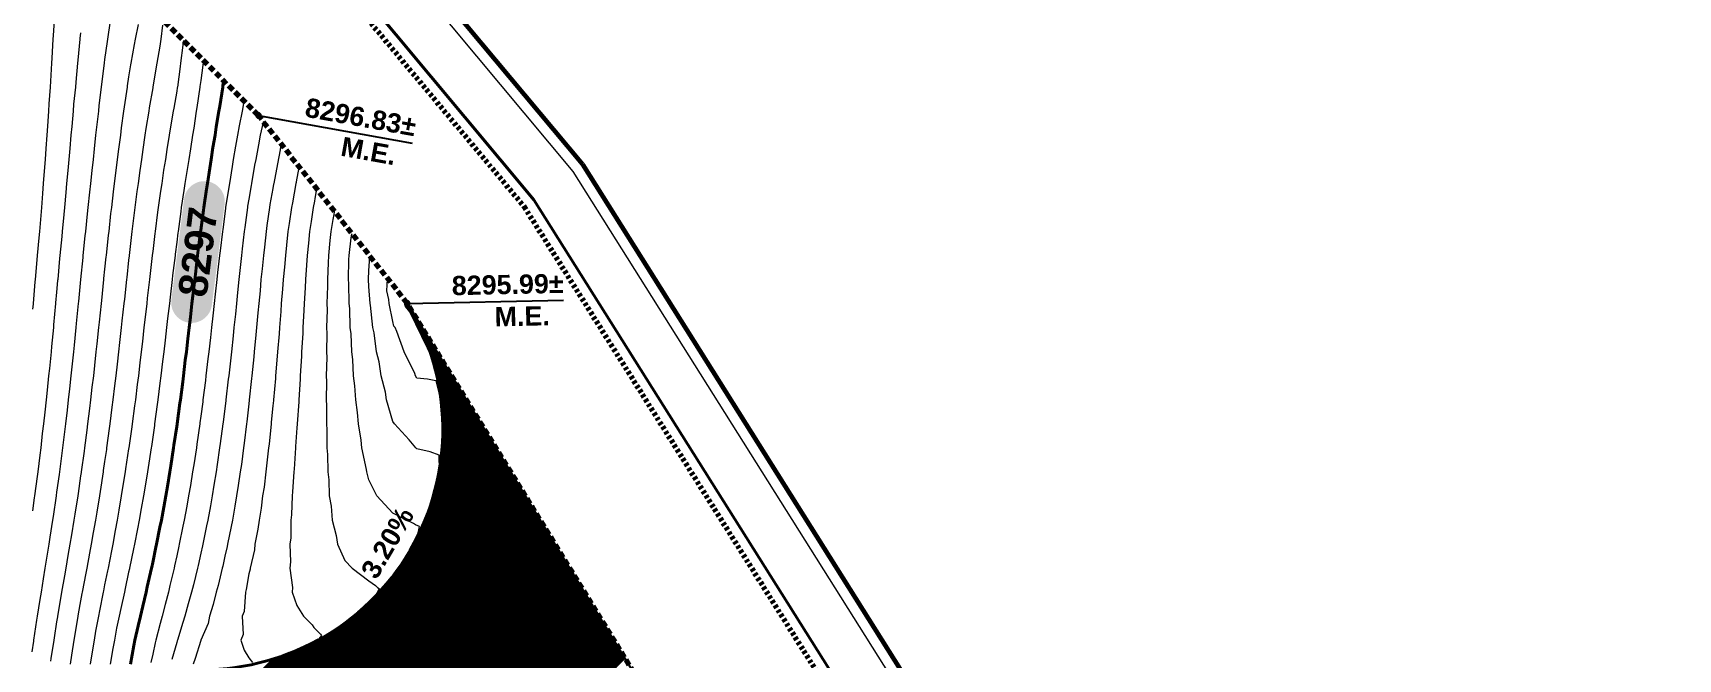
# Model space of a CAD drawing. Extents: x 2799052 to 2815686, y 1319509 to 1336143.
# Drawn here: x 2807493.9 to 2807562.4, y 1327816.9 to 1327842.9 of the extents above; entities that cross this region are included whole.
import ezdxf

# ---------------------------------------------------------------- set-up
doc = ezdxf.new("R2010")
doc.units = 0
doc.header["$LTSCALE"] = 0.5
doc.header["$MEASUREMENT"] = 0
doc.linetypes.add('DASHED', pattern=[0.75, 0.5, -0.25])
doc.linetypes.add('HIDDEN', pattern=[0.375, 0.25, -0.125])
for name, color, linetype, lineweight in [('C-Demo-Saww-Cutt', 4, 'HIDDEN', 70), ('C-PRKG-CONC', 2, 'Continuous', 40), ('C-PRKG-Curb-Back', 6, 'Continuous', 60), ('C-PRKG-Curb-Face', 11, 'Continuous', 20), ('C-PRKG-Curb-Gutt', 5, 'Continuous', 40), ('C-Road-Asph-Hach', 110, 'Continuous', 30), ('C-TOPO-BDRY', 5, 'DASHED', 70), ('C-Topo-Cont-10th', 8, 'Continuous', 13), ('C-TOPO-CONT-1FT', 7, 'Continuous', 40), ('C-TOPO-CONT-5FT', 6, 'Continuous', 70), ('C-TOPO-SLOP', 1, 'Continuous', 25), ('C-TOPO-SPOT', 2, 'Continuous', 25)]:
    doc.layers.add(name, color=color, linetype=linetype, lineweight=lineweight)
doc.layers.add('C-Road-Asph-Hach-Bdry', color=64, linetype='Continuous', lineweight=25, plot=False)
doc.layers.add('C-TOPO-CONT-TEXT-1FT', color=1, linetype='Continuous')
doc.layers.add('C-TOPO-USER', color=40, linetype='Continuous')
doc.styles.add('Swiss 721 BT', font='swissb.ttf', dxfattribs={"height": 2})

msp = doc.modelspace()

# ---------------------------------------------------------------- hatches: boundary and pattern name
at = {"true_color": 0x000000}
msp.add_hatch(color=18, dxfattribs=at).paths.add_polyline_path([(2807500.409, 1327830.849, 0.414214), (2807501.359, 1327831.585), (2807501.889, 1327835.781, 0.414214), (2807501.152, 1327836.73, 0.414214), (2807500.202, 1327835.994), (2807499.672, 1327831.799, 0.414214)], flags=0)

# ---------------------------------------------------------------- linework, layer by layer
at = {"linetype": 'Continuous'}
for p, q in [((2807510.212, 1327822.424, 8297.175), (2807508.853, 1327820.091, 8297.175)), ((2807510.212, 1327822.424, 8296.334), (2807508.853, 1327820.091, 8296.334))]:
    msp.add_line(p, q, dxfattribs=at)
at = {"color": 0, "linetype": 'ByBlock'}
for centre, start, end in [((2807503.3, 1327839.465, 8296.827), 134.81149, 314.81149), ((2807503.3, 1327839.465, 8296.827), 314.81149, 134.81149), ((2807509.49, 1327831.652, 8295.989), 128.22926, 308.22926), ((2807509.49, 1327831.652, 8295.989), 308.22926, 128.22926)]:
    msp.add_arc(centre, 0.1, start, end, dxfattribs=at)
at = {"linetype": 'Continuous', "lineweight": -3}
for points in [[(2807510.169, 1327822.45, 8297.175), (2807510.363, 1327822.684, 8297.175), (2807510.255, 1327822.399, 8297.175)], [(2807510.169, 1327822.45, 8296.334), (2807510.363, 1327822.684, 8296.334), (2807510.255, 1327822.399, 8296.334)]]:
    msp.add_solid(points, dxfattribs=at)
at = {"layer": 'C-Demo-Saww-Cutt'}
for p, q in [((2807502.061, 1327850.386), (2807514.356, 1327835.668)), ((2807514.356, 1327835.668), (2807530.907, 1327809.387))]:
    msp.add_line(p, q, dxfattribs=at)
at = {"layer": 'C-PRKG-CONC'}
msp.add_arc((2807500.967, 1327826.421), 10, 268.01366, 31.59455, dxfattribs=at)
at = {"layer": 'C-PRKG-Curb-Back'}
for p, q in [((2807504.201, 1327852.503), (2807516.787, 1327837.437)), ((2807516.787, 1327837.437), (2807533.229, 1327811.33))]:
    msp.add_line(p, q, dxfattribs=at)
at = {"layer": 'C-PRKG-Curb-Face'}
for p, q in [((2807503.845, 1327852.15), (2807516.382, 1327837.142)), ((2807516.382, 1327837.142), (2807532.842, 1327811.006))]:
    msp.add_line(p, q, dxfattribs=at)
at = {"layer": 'C-PRKG-Curb-Gutt'}
for p, q in [((2807502.418, 1327850.739, 8304.434), (2807514.761, 1327835.963, 8304.434)), ((2807514.761, 1327835.963, 8304.434), (2807531.294, 1327809.711, 8304.434))]:
    msp.add_line(p, q, dxfattribs=at)
at = {"layer": 'C-Road-Asph-Hach', "linetype": 'Continuous'}
for p, q in [((2807509.756, 1327831.188), (2807509.768, 1327831.199)), ((2807509.788, 1327831.13), (2807509.802, 1327831.145)), ((2807509.819, 1327831.073), (2807509.835, 1327831.09)), ((2807509.849, 1327831.015), (2807509.869, 1327831.035)), ((2807509.878, 1327830.956), (2807509.903, 1327830.98)), ((2807509.908, 1327830.897), (2807509.936, 1327830.926)), ((2807509.937, 1327830.838), (2807509.97, 1327830.871)), ((2807509.967, 1327830.779), (2807510.004, 1327830.816)), ((2807509.996, 1327830.72), (2807510.037, 1327830.761)), ((2807510.023, 1327830.659), (2807510.071, 1327830.707)), ((2807510.051, 1327830.598), (2807510.105, 1327830.652)), ((2807510.079, 1327830.538), (2807510.138, 1327830.597)), ((2807510.107, 1327830.477), (2807510.172, 1327830.542)), ((2807510.134, 1327830.416), (2807510.205, 1327830.488)), ((2807510.16, 1327830.354), (2807510.239, 1327830.433)), ((2807510.186, 1327830.292), (2807510.273, 1327830.378)), ((2807510.212, 1327830.229), (2807510.306, 1327830.323)), ((2807510.238, 1327830.167), (2807510.34, 1327830.269)), ((2807510.264, 1327830.104), (2807510.374, 1327830.214)), ((2807510.288, 1327830.04), (2807510.407, 1327830.159)), ((2807510.312, 1327829.976), (2807510.441, 1327830.104)), ((2807510.337, 1327829.912), (2807510.475, 1327830.05)), ((2807510.361, 1327829.847), (2807510.508, 1327829.995)), ((2807510.385, 1327829.783), (2807510.542, 1327829.94)), ((2807510.407, 1327829.717), (2807510.575, 1327829.885)), ((2807510.43, 1327829.651), (2807510.609, 1327829.831)), ((2807510.452, 1327829.585), (2807510.643, 1327829.776)), ((2807510.474, 1327829.519), (2807510.676, 1327829.721)), ((2807510.497, 1327829.453), (2807510.71, 1327829.666)), ((2807510.517, 1327829.385), (2807510.744, 1327829.612)), ((2807510.537, 1327829.317), (2807510.777, 1327829.557)), ((2807510.558, 1327829.249), (2807510.811, 1327829.502)), ((2807510.578, 1327829.181), (2807510.845, 1327829.447)), ((2807510.598, 1327829.112), (2807510.878, 1327829.393)), ((2807510.616, 1327829.042), (2807510.912, 1327829.338)), ((2807510.635, 1327828.972), (2807510.946, 1327829.283)), ((2807510.653, 1327828.902), (2807510.979, 1327829.228)), ((2807510.671, 1327828.832), (2807511.013, 1327829.174)), ((2807510.689, 1327828.761), (2807511.046, 1327829.119)), ((2807510.705, 1327828.689), (2807511.08, 1327829.064)), ((2807510.722, 1327828.617), (2807511.114, 1327829.009)), ((2807510.738, 1327828.545), (2807511.147, 1327828.955)), ((2807510.754, 1327828.473), (2807511.181, 1327828.9)), ((2807510.769, 1327828.399), (2807511.215, 1327828.845)), ((2807510.783, 1327828.325), (2807511.248, 1327828.79)), ((2807510.797, 1327828.251), (2807511.282, 1327828.736)), ((2807510.811, 1327828.176), (2807511.316, 1327828.681)), ((2807510.825, 1327828.102), (2807511.349, 1327828.626)), ((2807510.837, 1327828.025), (2807511.383, 1327828.571)), ((2807510.848, 1327827.948), (2807511.416, 1327828.517)), ((2807510.797, 1327828.251), (2807510.797, 1327828.251)), ((2807510.86, 1327827.872), (2807511.45, 1327828.462)), ((2807510.872, 1327827.795), (2807511.484, 1327828.407)), ((2807510.882, 1327827.717), (2807511.517, 1327828.352)), ((2807510.891, 1327827.638), (2807511.551, 1327828.298)), ((2807510.901, 1327827.559), (2807511.585, 1327828.243)), ((2807510.91, 1327827.48), (2807511.618, 1327828.188)), ((2807510.919, 1327827.4), (2807511.652, 1327828.133)), ((2807510.926, 1327827.319), (2807511.686, 1327828.079)), ((2807510.932, 1327827.237), (2807511.719, 1327828.024)), ((2807510.939, 1327827.155), (2807511.753, 1327827.969)), ((2807510.946, 1327827.074), (2807511.787, 1327827.914)), ((2807510.95, 1327826.989), (2807511.82, 1327827.86)), ((2807510.954, 1327826.905), (2807511.854, 1327827.805)), ((2807510.949, 1327825.839), (2807512.257, 1327827.148)), ((2807510.954, 1327825.933), (2807512.224, 1327827.203)), ((2807510.958, 1327826.821), (2807511.887, 1327827.75)), ((2807510.959, 1327826.026), (2807512.19, 1327827.257)), ((2807510.961, 1327826.117), (2807512.157, 1327827.312)), ((2807510.962, 1327826.736), (2807511.921, 1327827.695)), ((2807510.963, 1327826.207), (2807512.123, 1327827.367)), ((2807510.964, 1327826.65), (2807511.955, 1327827.641)), ((2807510.965, 1327826.562), (2807511.988, 1327827.586)), ((2807510.965, 1327826.298), (2807512.089, 1327827.422)), ((2807510.966, 1327826.475), (2807512.022, 1327827.531)), ((2807510.967, 1327826.388), (2807512.056, 1327827.476)), ((2807510.785, 1327824.526), (2807512.695, 1327826.436)), ((2807510.807, 1327824.636), (2807512.661, 1327826.491)), ((2807510.824, 1327824.742), (2807512.628, 1327826.546)), ((2807510.841, 1327824.848), (2807512.594, 1327826.6)), ((2807510.858, 1327824.953), (2807512.56, 1327826.655)), ((2807510.872, 1327825.056), (2807512.527, 1327826.71)), ((2807510.885, 1327825.157), (2807512.493, 1327826.765)), ((2807510.898, 1327825.258), (2807512.459, 1327826.819)), ((2807510.91, 1327825.359), (2807512.426, 1327826.874)), ((2807510.919, 1327825.456), (2807512.392, 1327826.929)), ((2807510.928, 1327825.553), (2807512.358, 1327826.984)), ((2807510.937, 1327825.651), (2807512.325, 1327827.038)), ((2807510.943, 1327825.745), (2807512.291, 1327827.093)), ((2807510.387, 1327823.067), (2807513.099, 1327825.779)), ((2807510.434, 1327823.203), (2807513.065, 1327825.834)), ((2807510.479, 1327823.336), (2807513.031, 1327825.889)), ((2807510.518, 1327823.464), (2807512.998, 1327825.943)), ((2807510.558, 1327823.592), (2807512.964, 1327825.998)), ((2807510.593, 1327823.716), (2807512.93, 1327826.053)), ((2807510.626, 1327823.837), (2807512.897, 1327826.108)), ((2807510.659, 1327823.959), (2807512.863, 1327826.162)), ((2807510.686, 1327824.074), (2807512.829, 1327826.217)), ((2807510.714, 1327824.19), (2807512.796, 1327826.272)), ((2807510.741, 1327824.305), (2807512.762, 1327826.327)), ((2807510.763, 1327824.416), (2807512.728, 1327826.381)), ((2807509.165, 1327820.696), (2807513.536, 1327825.067)), ((2807509.347, 1327820.967), (2807513.502, 1327825.122)), ((2807509.499, 1327821.207), (2807513.469, 1327825.177)), ((2807509.63, 1327821.427), (2807513.435, 1327825.232)), ((2807509.742, 1327821.627), (2807513.401, 1327825.286)), ((2807509.842, 1327821.815), (2807513.368, 1327825.341)), ((2807509.935, 1327821.997), (2807513.334, 1327825.396)), ((2807510.014, 1327822.165), (2807513.3, 1327825.451)), ((2807510.092, 1327822.331), (2807513.267, 1327825.505)), ((2807510.159, 1327822.486), (2807513.233, 1327825.56)), ((2807510.225, 1327822.64), (2807513.199, 1327825.615)), ((2807510.281, 1327822.785), (2807513.166, 1327825.67)), ((2807510.337, 1327822.93), (2807513.132, 1327825.724)), ((2807510.919, 1327825.456), (2807510.919, 1327825.456)), ((2807493.404, 1327804.67), (2807513.637, 1327824.903)), ((2807493.489, 1327804.667), (2807513.67, 1327824.849)), ((2807493.575, 1327804.664), (2807513.704, 1327824.794)), ((2807493.66, 1327804.661), (2807513.738, 1327824.739)), ((2807493.745, 1327804.658), (2807513.771, 1327824.684)), ((2807493.831, 1327804.655), (2807513.805, 1327824.63)), ((2807493.916, 1327804.652), (2807513.839, 1327824.575)), ((2807494.002, 1327804.65), (2807513.872, 1327824.52)), ((2807494.087, 1327804.647), (2807513.906, 1327824.465)), ((2807494.173, 1327804.644), (2807513.94, 1327824.411)), ((2807508.559, 1327819.913), (2807513.603, 1327824.958)), ((2807508.927, 1327820.37), (2807513.569, 1327825.013)), ((2807494.258, 1327804.641), (2807513.973, 1327824.356)), ((2807494.343, 1327804.638), (2807514.007, 1327824.301)), ((2807494.429, 1327804.635), (2807514.04, 1327824.246)), ((2807494.514, 1327804.632), (2807514.074, 1327824.192)), ((2807494.6, 1327804.629), (2807514.108, 1327824.137)), ((2807494.685, 1327804.626), (2807514.141, 1327824.082)), ((2807494.771, 1327804.623), (2807514.175, 1327824.027)), ((2807494.856, 1327804.62), (2807514.209, 1327823.973)), ((2807494.941, 1327804.617), (2807514.242, 1327823.918)), ((2807495.027, 1327804.614), (2807514.276, 1327823.863)), ((2807495.112, 1327804.611), (2807514.31, 1327823.808)), ((2807495.198, 1327804.608), (2807514.343, 1327823.754)), ((2807495.283, 1327804.605), (2807514.377, 1327823.699)), ((2807495.369, 1327804.602), (2807514.41, 1327823.644)), ((2807495.454, 1327804.599), (2807514.444, 1327823.589)), ((2807495.539, 1327804.596), (2807514.478, 1327823.535)), ((2807495.625, 1327804.593), (2807514.511, 1327823.48)), ((2807495.71, 1327804.59), (2807514.545, 1327823.425)), ((2807495.796, 1327804.587), (2807514.579, 1327823.37)), ((2807495.881, 1327804.584), (2807514.612, 1327823.316)), ((2807495.966, 1327804.581), (2807514.646, 1327823.261)), ((2807496.052, 1327804.578), (2807514.68, 1327823.206)), ((2807496.137, 1327804.575), (2807514.713, 1327823.151)), ((2807496.223, 1327804.572), (2807514.747, 1327823.097)), ((2807496.308, 1327804.57), (2807514.781, 1327823.042)), ((2807496.394, 1327804.567), (2807514.814, 1327822.987)), ((2807496.479, 1327804.564), (2807514.848, 1327822.932)), ((2807496.564, 1327804.561), (2807514.881, 1327822.878)), ((2807496.65, 1327804.558), (2807514.915, 1327822.823)), ((2807496.735, 1327804.555), (2807514.949, 1327822.768)), ((2807496.821, 1327804.552), (2807514.982, 1327822.713)), ((2807496.906, 1327804.549), (2807515.016, 1327822.659)), ((2807496.992, 1327804.546), (2807515.05, 1327822.604)), ((2807497.077, 1327804.543), (2807515.083, 1327822.549)), ((2807497.162, 1327804.54), (2807515.117, 1327822.494)), ((2807497.248, 1327804.537), (2807515.151, 1327822.44)), ((2807497.333, 1327804.534), (2807515.184, 1327822.385)), ((2807497.419, 1327804.531), (2807515.218, 1327822.33)), ((2807497.504, 1327804.528), (2807515.251, 1327822.275)), ((2807497.59, 1327804.525), (2807515.285, 1327822.221)), ((2807497.675, 1327804.522), (2807515.319, 1327822.166)), ((2807497.76, 1327804.519), (2807515.352, 1327822.111)), ((2807497.846, 1327804.516), (2807515.386, 1327822.056)), ((2807497.931, 1327804.513), (2807515.42, 1327822.002)), ((2807498.017, 1327804.51), (2807515.453, 1327821.947)), ((2807498.102, 1327804.507), (2807515.487, 1327821.892)), ((2807498.188, 1327804.504), (2807515.521, 1327821.837)), ((2807498.273, 1327804.501), (2807515.554, 1327821.783)), ((2807498.358, 1327804.498), (2807515.588, 1327821.728)), ((2807498.444, 1327804.495), (2807515.622, 1327821.673)), ((2807498.529, 1327804.492), (2807515.655, 1327821.618)), ((2807498.615, 1327804.49), (2807515.689, 1327821.564)), ((2807498.7, 1327804.487), (2807515.722, 1327821.509)), ((2807498.786, 1327804.484), (2807515.756, 1327821.454)), ((2807498.871, 1327804.481), (2807515.79, 1327821.399)), ((2807498.956, 1327804.478), (2807515.823, 1327821.345)), ((2807499.042, 1327804.475), (2807515.857, 1327821.29)), ((2807499.127, 1327804.472), (2807515.891, 1327821.235)), ((2807499.213, 1327804.469), (2807515.924, 1327821.18)), ((2807499.298, 1327804.466), (2807515.958, 1327821.126)), ((2807499.384, 1327804.463), (2807515.992, 1327821.071)), ((2807499.469, 1327804.46), (2807516.025, 1327821.016)), ((2807499.554, 1327804.457), (2807516.059, 1327820.961)), ((2807509.499, 1327821.207), (2807509.499, 1327821.207)), ((2807499.64, 1327804.454), (2807516.092, 1327820.907)), ((2807499.725, 1327804.451), (2807516.126, 1327820.852)), ((2807499.811, 1327804.448), (2807516.16, 1327820.797)), ((2807499.896, 1327804.445), (2807516.193, 1327820.742)), ((2807499.981, 1327804.442), (2807516.227, 1327820.688)), ((2807500.067, 1327804.439), (2807516.261, 1327820.633)), ((2807500.152, 1327804.436), (2807516.294, 1327820.578)), ((2807500.238, 1327804.433), (2807516.328, 1327820.523)), ((2807500.323, 1327804.43), (2807516.362, 1327820.469)), ((2807500.409, 1327804.427), (2807516.395, 1327820.414)), ((2807500.494, 1327804.424), (2807516.429, 1327820.359)), ((2807500.579, 1327804.421), (2807516.463, 1327820.304)), ((2807500.665, 1327804.418), (2807516.496, 1327820.25)), ((2807500.75, 1327804.415), (2807516.53, 1327820.195)), ((2807500.836, 1327804.412), (2807516.563, 1327820.14)), ((2807500.921, 1327804.41), (2807516.597, 1327820.085)), ((2807501.007, 1327804.407), (2807516.631, 1327820.031)), ((2807501.092, 1327804.404), (2807516.664, 1327819.976)), ((2807501.177, 1327804.401), (2807516.698, 1327819.921)), ((2807501.263, 1327804.398), (2807516.732, 1327819.866)), ((2807501.348, 1327804.395), (2807516.765, 1327819.812)), ((2807501.434, 1327804.392), (2807516.799, 1327819.757)), ((2807501.519, 1327804.389), (2807516.833, 1327819.702)), ((2807501.605, 1327804.386), (2807516.866, 1327819.647)), ((2807501.69, 1327804.383), (2807516.9, 1327819.593)), ((2807501.775, 1327804.38), (2807516.933, 1327819.538)), ((2807501.861, 1327804.377), (2807516.967, 1327819.483)), ((2807501.946, 1327804.374), (2807517.001, 1327819.428)), ((2807502.032, 1327804.371), (2807517.034, 1327819.374)), ((2807502.117, 1327804.368), (2807517.068, 1327819.319)), ((2807502.203, 1327804.365), (2807517.102, 1327819.264)), ((2807502.288, 1327804.362), (2807517.135, 1327819.209)), ((2807502.373, 1327804.359), (2807517.169, 1327819.155)), ((2807502.459, 1327804.356), (2807517.203, 1327819.1)), ((2807502.544, 1327804.353), (2807517.236, 1327819.045)), ((2807502.63, 1327804.35), (2807517.27, 1327818.99)), ((2807502.715, 1327804.347), (2807517.304, 1327818.936)), ((2807493.147, 1327804.679), (2807506.692, 1327818.224)), ((2807493.233, 1327804.676), (2807507.018, 1327818.461)), ((2807493.318, 1327804.673), (2807507.478, 1327818.833)), ((2807502.801, 1327804.344), (2807517.337, 1327818.881)), ((2807502.886, 1327804.341), (2807517.371, 1327818.826)), ((2807502.971, 1327804.338), (2807517.404, 1327818.771)), ((2807503.057, 1327804.335), (2807517.438, 1327818.717)), ((2807503.142, 1327804.332), (2807517.472, 1327818.662)), ((2807503.228, 1327804.33), (2807517.505, 1327818.607)), ((2807503.313, 1327804.327), (2807517.539, 1327818.552)), ((2807503.399, 1327804.324), (2807517.573, 1327818.498)), ((2807503.484, 1327804.321), (2807517.606, 1327818.443)), ((2807503.569, 1327804.318), (2807517.64, 1327818.388)), ((2807503.655, 1327804.315), (2807517.674, 1327818.333)), ((2807503.74, 1327804.312), (2807517.707, 1327818.279)), ((2807503.826, 1327804.309), (2807517.741, 1327818.224)), ((2807492.72, 1327804.694), (2807505.572, 1327817.546)), ((2807492.806, 1327804.691), (2807505.762, 1327817.647)), ((2807492.891, 1327804.688), (2807505.96, 1327817.757)), ((2807492.977, 1327804.685), (2807506.18, 1327817.889)), ((2807493.062, 1327804.682), (2807506.421, 1327818.041)), ((2807503.911, 1327804.306), (2807517.774, 1327818.169)), ((2807503.996, 1327804.303), (2807517.808, 1327818.114)), ((2807504.082, 1327804.3), (2807517.842, 1327818.06)), ((2807504.167, 1327804.297), (2807517.875, 1327818.005)), ((2807504.253, 1327804.294), (2807517.909, 1327817.95)), ((2807504.338, 1327804.291), (2807517.943, 1327817.895)), ((2807504.424, 1327804.288), (2807517.976, 1327817.841)), ((2807504.509, 1327804.285), (2807518.01, 1327817.786)), ((2807504.594, 1327804.282), (2807518.044, 1327817.731)), ((2807504.68, 1327804.279), (2807518.077, 1327817.676)), ((2807504.765, 1327804.276), (2807518.111, 1327817.622)), ((2807504.851, 1327804.273), (2807518.145, 1327817.567)), ((2807491.781, 1327804.727), (2807503.924, 1327816.87)), ((2807491.866, 1327804.724), (2807504.051, 1327816.909)), ((2807491.952, 1327804.721), (2807504.186, 1327816.955)), ((2807492.037, 1327804.718), (2807504.32, 1327817.001)), ((2807492.122, 1327804.715), (2807504.46, 1327817.052)), ((2807492.208, 1327804.712), (2807504.603, 1327817.107)), ((2807492.293, 1327804.709), (2807504.749, 1327817.165)), ((2807492.379, 1327804.706), (2807504.902, 1327817.23)), ((2807492.464, 1327804.703), (2807505.058, 1327817.297)), ((2807492.549, 1327804.7), (2807505.223, 1327817.374)), ((2807492.635, 1327804.697), (2807505.393, 1327817.455)), ((2807504.936, 1327804.27), (2807518.178, 1327817.512)), ((2807505.022, 1327804.267), (2807518.212, 1327817.458)), ((2807505.107, 1327804.264), (2807518.245, 1327817.403)), ((2807505.192, 1327804.261), (2807518.279, 1327817.348)), ((2807505.278, 1327804.258), (2807518.313, 1327817.293)), ((2807505.363, 1327804.255), (2807518.346, 1327817.239)), ((2807505.449, 1327804.252), (2807518.38, 1327817.184)), ((2807505.534, 1327804.25), (2807518.414, 1327817.129)), ((2807505.62, 1327804.247), (2807518.447, 1327817.074)), ((2807505.705, 1327804.244), (2807518.481, 1327817.02)), ((2807505.79, 1327804.241), (2807518.515, 1327816.965)), ((2807505.876, 1327804.238), (2807518.548, 1327816.91))]:
    msp.add_line(p, q, dxfattribs=at)
at = {"layer": 'C-Road-Asph-Hach-Bdry'}
msp.add_line((2807526.78, 1327803.513), (2807509.485, 1327831.66), dxfattribs=at)
msp.add_circle((2807368.688, 1327825.522), 8317.007, dxfattribs=at)
msp.add_arc((2807500.967, 1327826.421), 10, 268.01366, 31.59455, dxfattribs=at)
at = {"layer": 'C-TOPO-BDRY'}
for p, q in [((2807503.3, 1327839.465, 8305.199), (2807497.907, 1327844.855, 8305.199)), ((2807509.49, 1327831.652, 8305.199), (2807503.3, 1327839.465, 8305.199)), ((2807526.78, 1327803.513, 8305.199), (2807509.49, 1327831.652, 8305.199))]:
    msp.add_line(p, q, dxfattribs=at)
at = {"layer": 'C-Topo-Cont-10th'}
for points, elevation in [([(2807494.81, 1327843.644), (2807494.749, 1327842.789), (2807494.746, 1327842.644), (2807494.693, 1327841.846), (2807494.686, 1327841.644), (2807494.637, 1327840.901), (2807494.627, 1327840.644), (2807494.579, 1327839.959), (2807494.563, 1327839.644), (2807494.517, 1327839.022), (2807494.494, 1327838.644), (2807494.451, 1327838.088), (2807494.421, 1327837.644), (2807494.381, 1327837.158), (2807494.343, 1327836.644), (2807494.308, 1327836.23), (2807494.263, 1327835.644), (2807494.233, 1327835.306), (2807494.179, 1327834.644), (2807494.155, 1327834.383), (2807494.092, 1327833.644), (2807494.076, 1327833.463), (2807494.004, 1327832.644), (2807493.995, 1327832.544), (2807493.915, 1327831.644), (2807493.914, 1327831.625), (2807493.895, 1327831.415)], 8297.7), ([(2807497.132, 1327843.407), (2807497.013, 1327842.644), (2807496.995, 1327842.543), (2807496.895, 1327841.801), (2807496.876, 1327841.663), (2807496.874, 1327841.644), (2807496.764, 1327840.775), (2807496.751, 1327840.644), (2807496.657, 1327839.882), (2807496.634, 1327839.644), (2807496.554, 1327838.985), (2807496.521, 1327838.644), (2807496.454, 1327838.085), (2807496.411, 1327837.644), (2807496.357, 1327837.182), (2807496.303, 1327836.644), (2807496.261, 1327836.278), (2807496.198, 1327835.644), (2807496.167, 1327835.372), (2807496.094, 1327834.644), (2807496.074, 1327834.464), (2807495.993, 1327833.644), (2807495.984, 1327833.555), (2807495.895, 1327832.644), (2807495.895, 1327832.643), (2807495.895, 1327832.64), (2807495.806, 1327831.733), (2807495.798, 1327831.644), (2807495.716, 1327830.823), (2807495.699, 1327830.644), (2807495.624, 1327829.914), (2807495.598, 1327829.644), (2807495.53, 1327829.009), (2807495.493, 1327828.644), (2807495.432, 1327828.106), (2807495.383, 1327827.644), (2807495.33, 1327827.208), (2807495.266, 1327826.644), (2807495.224, 1327826.314), (2807495.143, 1327825.644), (2807495.113, 1327825.425), (2807495.012, 1327824.644), (2807494.997, 1327824.542), (2807494.895, 1327823.805), (2807494.875, 1327823.663), (2807494.873, 1327823.644), (2807494.747, 1327822.792), (2807494.726, 1327822.644), (2807494.613, 1327821.926), (2807494.572, 1327821.644), (2807494.476, 1327821.063), (2807494.412, 1327820.644), (2807494.336, 1327820.202), (2807494.25, 1327819.644), (2807494.199, 1327819.34), (2807494.091, 1327818.644), (2807494.064, 1327818.474), (2807493.935, 1327817.644), (2807493.929, 1327817.609), (2807493.859, 1327817.162)], 8297.5), ([(2807495.895, 1327842.904), (2807495.869, 1327842.67), (2807495.867, 1327842.644), (2807495.776, 1327841.762), (2807495.768, 1327841.644), (2807495.69, 1327840.848), (2807495.676, 1327840.644), (2807495.606, 1327839.932), (2807495.586, 1327839.644), (2807495.524, 1327839.015), (2807495.495, 1327838.644), (2807495.441, 1327838.098), (2807495.404, 1327837.644), (2807495.358, 1327837.18), (2807495.313, 1327836.644), (2807495.275, 1327836.264), (2807495.221, 1327835.644), (2807495.191, 1327835.348), (2807495.128, 1327834.644), (2807495.107, 1327834.432), (2807495.035, 1327833.644), (2807495.023, 1327833.516), (2807494.944, 1327832.644), (2807494.939, 1327832.599), (2807494.895, 1327832.113), (2807494.856, 1327831.683), (2807494.853, 1327831.644), (2807494.771, 1327830.767), (2807494.76, 1327830.644), (2807494.684, 1327829.855), (2807494.665, 1327829.644), (2807494.594, 1327828.945), (2807494.565, 1327828.644), (2807494.501, 1327828.038), (2807494.461, 1327827.644), (2807494.403, 1327827.135), (2807494.351, 1327826.644), (2807494.302, 1327826.237), (2807494.235, 1327825.644), (2807494.196, 1327825.343), (2807494.111, 1327824.644), (2807494.085, 1327824.454), (2807493.98, 1327823.644), (2807493.969, 1327823.57), (2807493.895, 1327823.032)], 8297.6), ([(2807498.287, 1327843.252), (2807498.162, 1327842.644), (2807498.118, 1327842.421), (2807497.984, 1327841.644), (2807497.971, 1327841.568), (2807497.895, 1327841.071), (2807497.837, 1327840.702), (2807497.83, 1327840.644), (2807497.708, 1327839.831), (2807497.686, 1327839.644), (2807497.586, 1327838.952), (2807497.55, 1327838.644), (2807497.47, 1327838.068), (2807497.421, 1327837.644), (2807497.359, 1327837.18), (2807497.297, 1327836.644), (2807497.251, 1327836.288), (2807497.177, 1327835.644), (2807497.146, 1327835.392), (2807497.063, 1327834.644), (2807497.045, 1327834.493), (2807496.955, 1327833.644), (2807496.949, 1327833.59), (2807496.895, 1327833.078), (2807496.854, 1327832.685), (2807496.85, 1327832.644), (2807496.759, 1327831.779), (2807496.746, 1327831.644), (2807496.665, 1327830.874), (2807496.642, 1327830.644), (2807496.569, 1327829.97), (2807496.535, 1327829.644), (2807496.47, 1327829.068), (2807496.425, 1327828.644), (2807496.369, 1327828.17), (2807496.309, 1327827.644), (2807496.263, 1327827.276), (2807496.187, 1327826.644), (2807496.152, 1327826.386), (2807496.057, 1327825.644), (2807496.037, 1327825.502), (2807495.919, 1327824.644), (2807495.916, 1327824.623), (2807495.895, 1327824.481), (2807495.787, 1327823.751), (2807495.773, 1327823.644), (2807495.653, 1327822.886), (2807495.617, 1327822.644), (2807495.512, 1327822.027), (2807495.452, 1327821.644), (2807495.367, 1327821.172), (2807495.279, 1327820.644), (2807495.219, 1327820.32), (2807495.103, 1327819.644), (2807495.071, 1327819.468), (2807494.933, 1327818.644), (2807494.927, 1327818.611), (2807494.895, 1327818.408), (2807494.79, 1327817.749), (2807494.774, 1327817.644), (2807494.654, 1327816.885), (2807494.636, 1327816.773)], 8297.4), ([(2807499.31, 1327843.228), (2807499.228, 1327842.644), (2807499.192, 1327842.347), (2807499.066, 1327841.644), (2807499.044, 1327841.495), (2807498.899, 1327840.644), (2807498.899, 1327840.64), (2807498.895, 1327840.618), (2807498.752, 1327839.787), (2807498.731, 1327839.644), (2807498.614, 1327838.925), (2807498.575, 1327838.644), (2807498.483, 1327838.056), (2807498.428, 1327837.644), (2807498.358, 1327837.181), (2807498.288, 1327836.644), (2807498.238, 1327836.3), (2807498.154, 1327835.644), (2807498.124, 1327835.414), (2807498.031, 1327834.644), (2807498.016, 1327834.522), (2807497.916, 1327833.644), (2807497.914, 1327833.625), (2807497.895, 1327833.457), (2807497.813, 1327832.725), (2807497.805, 1327832.644), (2807497.715, 1327831.824), (2807497.696, 1327831.644), (2807497.616, 1327830.923), (2807497.587, 1327830.644), (2807497.516, 1327830.022), (2807497.475, 1327829.644), (2807497.414, 1327829.124), (2807497.36, 1327828.644), (2807497.309, 1327828.229), (2807497.24, 1327827.644), (2807497.2, 1327827.339), (2807497.112, 1327826.644), (2807497.086, 1327826.453), (2807496.977, 1327825.644), (2807496.966, 1327825.572), (2807496.895, 1327825.08), (2807496.84, 1327824.699), (2807496.832, 1327824.644), (2807496.706, 1327823.832), (2807496.678, 1327823.644), (2807496.566, 1327822.973), (2807496.513, 1327822.644), (2807496.419, 1327822.12), (2807496.338, 1327821.644), (2807496.266, 1327821.272), (2807496.153, 1327820.644), (2807496.11, 1327820.428), (2807495.964, 1327819.644), (2807495.952, 1327819.586), (2807495.895, 1327819.276), (2807495.797, 1327818.742), (2807495.78, 1327818.644), (2807495.652, 1327817.887), (2807495.613, 1327817.644), (2807495.514, 1327817.025), (2807495.454, 1327816.644)], 8297.3), ([(2807500.172, 1327842.591), (2807500.151, 1327842.443), (2807500.147, 1327842.392), (2807500.057, 1327841.644), (2807500.037, 1327841.501), (2807499.921, 1327840.644), (2807499.918, 1327840.621), (2807499.895, 1327840.479), (2807499.773, 1327839.766), (2807499.753, 1327839.644), (2807499.626, 1327838.913), (2807499.584, 1327838.644), (2807499.485, 1327838.054), (2807499.423, 1327837.644), (2807499.35, 1327837.189), (2807499.27, 1327836.644), (2807499.22, 1327836.318), (2807499.126, 1327835.644), (2807499.098, 1327835.441), (2807498.996, 1327834.644), (2807498.984, 1327834.554), (2807498.895, 1327833.814), (2807498.877, 1327833.662), (2807498.874, 1327833.644), (2807498.772, 1327832.767), (2807498.758, 1327832.644), (2807498.67, 1327831.869), (2807498.645, 1327831.644), (2807498.568, 1327830.971), (2807498.532, 1327830.644), (2807498.465, 1327830.073), (2807498.417, 1327829.644), (2807498.361, 1327829.178), (2807498.298, 1327828.644), (2807498.253, 1327828.286), (2807498.174, 1327827.644), (2807498.141, 1327827.398), (2807498.042, 1327826.644), (2807498.024, 1327826.515), (2807497.902, 1327825.644), (2807497.901, 1327825.638), (2807497.895, 1327825.6), (2807497.77, 1327824.769), (2807497.752, 1327824.644), (2807497.631, 1327823.907), (2807497.59, 1327823.644), (2807497.486, 1327823.053), (2807497.417, 1327822.644), (2807497.334, 1327822.205), (2807497.232, 1327821.644), (2807497.175, 1327821.363), (2807497.036, 1327820.644), (2807497.011, 1327820.527), (2807496.895, 1327819.948), (2807496.844, 1327819.694), (2807496.835, 1327819.644), (2807496.677, 1327818.862), (2807496.637, 1327818.644), (2807496.518, 1327818.021), (2807496.454, 1327817.644), (2807496.375, 1327817.164), (2807496.292, 1327816.644)], 8297.2), ([(2807501.011, 1327841.753), (2807500.984, 1327841.563), (2807500.983, 1327841.556), (2807500.895, 1327840.918), (2807500.862, 1327840.676), (2807500.858, 1327840.644), (2807500.736, 1327839.803), (2807500.71, 1327839.644), (2807500.601, 1327838.938), (2807500.553, 1327838.644), (2807500.462, 1327838.076), (2807500.393, 1327837.644), (2807500.324, 1327837.215), (2807500.235, 1327836.644), (2807500.189, 1327836.349), (2807500.085, 1327835.644), (2807500.062, 1327835.477), (2807499.951, 1327834.644), (2807499.944, 1327834.594), (2807499.895, 1327834.196), (2807499.833, 1327833.706), (2807499.826, 1327833.644), (2807499.726, 1327832.813), (2807499.706, 1327832.644), (2807499.622, 1327831.917), (2807499.591, 1327831.644), (2807499.518, 1327831.02), (2807499.475, 1327830.644), (2807499.414, 1327830.125), (2807499.358, 1327829.644), (2807499.308, 1327829.231), (2807499.237, 1327828.644), (2807499.198, 1327828.34), (2807499.11, 1327827.644), (2807499.084, 1327827.454), (2807498.975, 1327826.644), (2807498.965, 1327826.573), (2807498.895, 1327826.088), (2807498.839, 1327825.7), (2807498.831, 1327825.644), (2807498.705, 1327824.834), (2807498.676, 1327824.644), (2807498.563, 1327823.975), (2807498.509, 1327823.644), (2807498.415, 1327823.123), (2807498.33, 1327822.644), (2807498.259, 1327822.28), (2807498.137, 1327821.644), (2807498.095, 1327821.444), (2807497.932, 1327820.644), (2807497.925, 1327820.614), (2807497.895, 1327820.474), (2807497.749, 1327819.789), (2807497.72, 1327819.644), (2807497.571, 1327818.968), (2807497.505, 1327818.644), (2807497.395, 1327818.143), (2807497.3, 1327817.644), (2807497.237, 1327817.301), (2807497.129, 1327816.644)], 8297.1), ([(2807502.689, 1327840.075), (2807502.682, 1327840.025), (2807502.675, 1327839.989), (2807502.656, 1327839.883), (2807502.617, 1327839.644), (2807502.495, 1327839.043), (2807502.427, 1327838.644), (2807502.343, 1327838.196), (2807502.251, 1327837.644), (2807502.198, 1327837.341), (2807502.085, 1327836.644), (2807502.058, 1327836.481), (2807501.93, 1327835.644), (2807501.926, 1327835.612), (2807501.895, 1327835.377), (2807501.809, 1327834.729), (2807501.798, 1327834.644), (2807501.701, 1327833.837), (2807501.677, 1327833.644), (2807501.599, 1327832.94), (2807501.564, 1327832.644), (2807501.499, 1327832.04), (2807501.454, 1327831.644), (2807501.4, 1327831.139), (2807501.344, 1327830.644), (2807501.3, 1327830.239), (2807501.231, 1327829.644), (2807501.197, 1327829.341), (2807501.112, 1327828.644), (2807501.09, 1327828.449), (2807500.987, 1327827.644), (2807500.977, 1327827.562), (2807500.895, 1327826.959), (2807500.858, 1327826.68), (2807500.853, 1327826.644), (2807500.735, 1327825.803), (2807500.712, 1327825.644), (2807500.604, 1327824.934), (2807500.558, 1327824.644), (2807500.464, 1327824.074), (2807500.39, 1327823.644), (2807500.315, 1327823.224), (2807500.207, 1327822.644), (2807500.155, 1327822.383), (2807500.004, 1327821.644), (2807499.984, 1327821.554), (2807499.895, 1327821.156), (2807499.804, 1327820.735), (2807499.784, 1327820.644), (2807499.613, 1327819.926), (2807499.548, 1327819.644), (2807499.412, 1327819.127), (2807499.293, 1327818.644), (2807499.203, 1327818.335), (2807499.028, 1327817.644), (2807498.998, 1327817.541), (2807498.895, 1327817.064), (2807498.819, 1327816.72)], 8296.9), ([(2807503.501, 1327839.211), (2807503.501, 1327839.211), (2807503.497, 1327839.192), (2807503.375, 1327838.644), (2807503.296, 1327838.242), (2807503.184, 1327837.644), (2807503.137, 1327837.401), (2807503.004, 1327836.644), (2807502.987, 1327836.551), (2807502.895, 1327835.987), (2807502.847, 1327835.692), (2807502.839, 1327835.644), (2807502.727, 1327834.811), (2807502.705, 1327834.644), (2807502.621, 1327833.917), (2807502.588, 1327833.644), (2807502.523, 1327833.016), (2807502.481, 1327832.644), (2807502.428, 1327832.11), (2807502.377, 1327831.644), (2807502.335, 1327831.203), (2807502.274, 1327830.644), (2807502.241, 1327830.298), (2807502.169, 1327829.644), (2807502.144, 1327829.395), (2807502.058, 1327828.644), (2807502.043, 1327828.496), (2807501.94, 1327827.644), (2807501.936, 1327827.603), (2807501.895, 1327827.288), (2807501.824, 1327826.714), (2807501.815, 1327826.644), (2807501.707, 1327825.832), (2807501.679, 1327825.644), (2807501.581, 1327824.958), (2807501.531, 1327824.644), (2807501.445, 1327824.094), (2807501.368, 1327823.644), (2807501.298, 1327823.24), (2807501.186, 1327822.644), (2807501.139, 1327822.4), (2807500.981, 1327821.644), (2807500.966, 1327821.572), (2807500.895, 1327821.269), (2807500.782, 1327820.756), (2807500.757, 1327820.644), (2807500.587, 1327819.951), (2807500.511, 1327819.644), (2807500.377, 1327819.162), (2807500.234, 1327818.644), (2807500.153, 1327818.386), (2807499.927, 1327817.644), (2807499.919, 1327817.619), (2807499.895, 1327817.544), (2807499.691, 1327816.848)], 8296.8), ([(2807504.239, 1327838.28), (2807504.239, 1327838.276), (2807504.23, 1327838.225), (2807504.226, 1327838.203), (2807504.218, 1327838.159), (2807504.197, 1327838.039), (2807504.085, 1327837.453), (2807503.932, 1327836.644), (2807503.926, 1327836.612), (2807503.895, 1327836.437), (2807503.774, 1327835.765), (2807503.754, 1327835.644), (2807503.648, 1327834.89), (2807503.615, 1327834.644), (2807503.543, 1327833.996), (2807503.502, 1327833.644), (2807503.449, 1327833.09), (2807503.402, 1327832.644), (2807503.362, 1327832.177), (2807503.308, 1327831.644), (2807503.277, 1327831.262), (2807503.216, 1327830.644), (2807503.192, 1327830.347), (2807503.121, 1327829.644), (2807503.104, 1327829.435), (2807503.022, 1327828.644), (2807503.012, 1327828.527), (2807502.915, 1327827.644), (2807502.913, 1327827.625), (2807502.895, 1327827.472), (2807502.812, 1327826.727), (2807502.801, 1327826.644), (2807502.703, 1327825.835), (2807502.677, 1327825.644), (2807502.586, 1327824.952), (2807502.539, 1327824.644), (2807502.458, 1327824.08), (2807502.385, 1327823.644), (2807502.319, 1327823.22), (2807502.211, 1327822.644), (2807502.165, 1327822.374), (2807502.011, 1327821.644), (2807501.993, 1327821.545), (2807501.895, 1327821.139), (2807501.808, 1327820.731), (2807501.787, 1327820.644), (2807501.617, 1327819.922), (2807501.542, 1327819.644), (2807501.411, 1327819.128), (2807501.258, 1327818.644), (2807501.205, 1327818.334), (2807500.898, 1327817.644), (2807500.898, 1327817.64), (2807500.895, 1327817.637), (2807500.659, 1327816.88), (2807500.584, 1327816.644)], 8296.7), ([(2807504.977, 1327837.348), (2807504.976, 1327837.341), (2807504.969, 1327837.301), (2807504.957, 1327837.228), (2807504.932, 1327837.088), (2807504.865, 1327836.703), (2807504.86, 1327836.678), (2807504.854, 1327836.644), (2807504.707, 1327835.832), (2807504.673, 1327835.644), (2807504.57, 1327834.969), (2807504.525, 1327834.644), (2807504.464, 1327834.074), (2807504.416, 1327833.644), (2807504.377, 1327833.161), (2807504.327, 1327832.644), (2807504.3, 1327832.239), (2807504.247, 1327831.644), (2807504.227, 1327831.311), (2807504.171, 1327830.644), (2807504.155, 1327830.383), (2807504.092, 1327829.644), (2807504.081, 1327829.457), (2807504.01, 1327828.644), (2807504.003, 1327828.535), (2807503.92, 1327827.644), (2807503.918, 1327827.62), (2807503.895, 1327827.389), (2807503.831, 1327826.707), (2807503.824, 1327826.644), (2807503.739, 1327825.8), (2807503.719, 1327825.644), (2807503.638, 1327824.901), (2807503.602, 1327824.644), (2807503.528, 1327824.011), (2807503.47, 1327823.644), (2807503.408, 1327823.131), (2807503.321, 1327822.644), (2807503.277, 1327822.261), (2807503.15, 1327821.644), (2807503.134, 1327821.405), (2807502.946, 1327820.644), (2807502.946, 1327820.593), (2807502.895, 1327820.41), (2807502.783, 1327819.755), (2807502.751, 1327819.644), (2807502.697, 1327818.842), (2807502.617, 1327818.644), (2807502.658, 1327817.881), (2807502.568, 1327817.644), (2807502.699, 1327817.231), (2807502.898, 1327816.913), (2807503.051, 1327816.718)], 8296.6), ([(2807505.716, 1327836.416), (2807505.714, 1327836.407), (2807505.709, 1327836.376), (2807505.688, 1327836.254), (2807505.646, 1327836.017), (2807505.628, 1327835.911), (2807505.58, 1327835.644), (2807505.484, 1327835.054), (2807505.423, 1327834.644), (2807505.378, 1327834.16), (2807505.324, 1327833.644), (2807505.302, 1327833.236), (2807505.254, 1327832.644), (2807505.241, 1327832.297), (2807505.196, 1327831.644), (2807505.188, 1327831.351), (2807505.143, 1327830.644), (2807505.138, 1327830.401), (2807505.09, 1327829.644), (2807505.087, 1327829.452), (2807505.035, 1327828.644), (2807505.033, 1327828.506), (2807504.975, 1327827.644), (2807504.974, 1327827.565), (2807504.907, 1327826.644), (2807504.907, 1327826.632), (2807504.895, 1327826.482), (2807504.843, 1327825.695), (2807504.838, 1327825.644), (2807504.78, 1327824.759), (2807504.766, 1327824.644), (2807504.72, 1327823.819), (2807504.695, 1327823.644), (2807504.673, 1327822.865), (2807504.639, 1327822.644), (2807504.639, 1327821.899), (2807504.598, 1327821.644), (2807504.63, 1327820.909), (2807504.602, 1327820.644), (2807504.708, 1327819.831), (2807504.706, 1327819.644), (2807504.895, 1327819.087), (2807505.173, 1327818.644), (2807505.536, 1327818.285), (2807505.608, 1327818.176), (2807505.877, 1327817.895), (2807505.926, 1327817.843), (2807505.684, 1327817.556), (2807505.299, 1327817.12), (2807504.941, 1327816.817)], 8296.5), ([(2807506.454, 1327835.484), (2807506.452, 1327835.472), (2807506.448, 1327835.452), (2807506.418, 1327835.279), (2807506.395, 1327835.144), (2807506.314, 1327834.644), (2807506.268, 1327834.271), (2807506.212, 1327833.644), (2807506.205, 1327833.334), (2807506.168, 1327832.644), (2807506.173, 1327832.366), (2807506.146, 1327831.644), (2807506.155, 1327831.384), (2807506.134, 1327830.644), (2807506.143, 1327830.395), (2807506.126, 1327829.644), (2807506.137, 1327829.402), (2807506.121, 1327828.644), (2807506.133, 1327828.406), (2807506.12, 1327827.644), (2807506.134, 1327827.404), (2807506.126, 1327826.644), (2807506.144, 1327826.394), (2807506.143, 1327825.644), (2807506.169, 1327825.369), (2807506.179, 1327824.644), (2807506.22, 1327824.318), (2807506.244, 1327823.644), (2807506.32, 1327823.219), (2807506.361, 1327822.644), (2807506.532, 1327822.006), (2807506.583, 1327821.644), (2807506.895, 1327820.957), (2807507.2, 1327820.644), (2807507.895, 1327820.108), (2807508.167, 1327819.915), (2807508.256, 1327819.831), (2807508.318, 1327819.789), (2807507.969, 1327819.108), (2807507.724, 1327818.708), (2807507.584, 1327818.467), (2807506.948, 1327817.644), (2807506.927, 1327817.612), (2807506.895, 1327817.569), (2807506.454, 1327817.085), (2807506.072, 1327816.644)], 8296.4), ([(2807507.194, 1327816.644), (2807507.496, 1327817.043), (2807507.893, 1327817.644), (2807507.894, 1327817.645), (2807507.895, 1327817.646), (2807508.301, 1327818.238), (2807508.543, 1327818.644), (2807508.895, 1327819.262), (2807509.025, 1327819.514), (2807509.082, 1327819.644), (2807509.216, 1327819.964), (2807509.606, 1327820.786), (2807509.831, 1327821.564), (2807510.002, 1327822.37), (2807509.83, 1327822.448), (2807509.749, 1327822.497), (2807509.463, 1327822.644), (2807508.895, 1327822.922), (2807508.223, 1327823.644), (2807507.895, 1327824.321), (2807507.806, 1327824.644), (2807507.795, 1327824.744), (2807507.603, 1327825.644), (2807507.576, 1327825.963), (2807507.457, 1327826.644), (2807507.425, 1327827.114), (2807507.344, 1327827.644), (2807507.312, 1327828.227), (2807507.255, 1327828.644), (2807507.223, 1327829.316), (2807507.181, 1327829.644), (2807507.15, 1327830.388), (2807507.12, 1327830.644), (2807507.094, 1327831.445), (2807507.072, 1327831.644), (2807507.058, 1327832.48), (2807507.046, 1327832.644), (2807507.064, 1327833.475), (2807507.074, 1327833.644), (2807507.162, 1327834.377), (2807507.188, 1327834.527), (2807507.19, 1327834.537), (2807507.192, 1327834.552)], 8296.3), ([(2807508.181, 1327816.644), (2807508.468, 1327817.071), (2807508.822, 1327817.644), (2807508.852, 1327817.687), (2807508.895, 1327817.759), (2807509.217, 1327818.322), (2807509.373, 1327818.644), (2807509.551, 1327818.988), (2807509.84, 1327819.644), (2807509.895, 1327819.775), (2807510.15, 1327820.389), (2807510.23, 1327820.644), (2807510.392, 1327821.146), (2807510.521, 1327821.644), (2807510.645, 1327822.394), (2807510.769, 1327822.927), (2807510.831, 1327823.615), (2807510.841, 1327824.474), (2807510.823, 1327825.222), (2807510.82, 1327825.344), (2807510.443, 1327825.473), (2807509.895, 1327825.609), (2807509.852, 1327825.644), (2807509.566, 1327825.973), (2807508.957, 1327826.644), (2807508.895, 1327826.747), (2807508.633, 1327827.644), (2807508.583, 1327827.956), (2807508.402, 1327828.644), (2807508.32, 1327829.219), (2807508.215, 1327829.644), (2807508.115, 1327830.424), (2807508.063, 1327830.644), (2807507.959, 1327831.58), (2807507.945, 1327831.644), (2807507.895, 1327832.353), (2807507.874, 1327832.644), (2807507.874, 1327832.665), (2807507.895, 1327833.014), (2807507.928, 1327833.603), (2807507.931, 1327833.62)], 8296.2), ([(2807509.119, 1327816.644), (2807509.406, 1327817.133), (2807509.672, 1327817.644), (2807509.753, 1327817.786), (2807509.895, 1327818.077), (2807510.087, 1327818.452), (2807510.172, 1327818.644), (2807510.402, 1327819.137), (2807510.595, 1327819.644), (2807510.683, 1327819.855), (2807510.895, 1327820.526), (2807510.923, 1327820.616), (2807510.929, 1327820.644), (2807511.122, 1327821.417), (2807511.162, 1327821.644), (2807511.257, 1327822.281), (2807511.296, 1327822.644), (2807511.355, 1327823.184), (2807511.344, 1327823.644), (2807511.35, 1327824.188), (2807511.31, 1327824.644), (2807511.298, 1327825.241), (2807511.241, 1327825.644), (2807511.247, 1327826.076), (2807511.177, 1327826.351), (2807510.897, 1327827.601), (2807510.692, 1327828.428), (2807510.686, 1327828.429), (2807510.328, 1327828.502), (2807509.895, 1327828.544), (2807509.838, 1327828.644), (2807509.802, 1327828.737), (2807509.357, 1327829.644), (2807509.05, 1327830.488), (2807508.982, 1327830.644), (2807508.931, 1327830.705), (2807508.895, 1327830.9), (2807508.731, 1327831.644), (2807508.718, 1327831.82), (2807508.64, 1327832.181), (2807508.667, 1327832.679), (2807508.669, 1327832.688)], 8296.1), ([(2807510.895, 1327816.713), (2807511.2, 1327817.339), (2807511.32, 1327817.644), (2807511.496, 1327818.043), (2807511.699, 1327818.644), (2807511.752, 1327818.787), (2807511.895, 1327819.297), (2807511.974, 1327819.565), (2807511.992, 1327819.644), (2807512.168, 1327820.371), (2807512.205, 1327820.644), (2807512.311, 1327821.228), (2807512.328, 1327821.644), (2807512.38, 1327822.159), (2807512.366, 1327822.644), (2807512.354, 1327823.185), (2807512.313, 1327823.644), (2807512.257, 1327824.281), (2807512.188, 1327824.644), (2807512.075, 1327825.464), (2807512.001, 1327825.644), (2807511.895, 1327826.15), (2807511.781, 1327826.597), (2807511.734, 1327826.804), (2807511.344, 1327827.644), (2807511.17, 1327828.369), (2807511.158, 1327828.459), (2807510.135, 1327830.577), (2807510.098, 1327830.658), (2807510.096, 1327830.666)], 8295.9), ([(2807511.764, 1327816.774), (2807511.895, 1327817.105), (2807512.047, 1327817.491), (2807512.097, 1327817.644), (2807512.302, 1327818.236), (2807512.417, 1327818.644), (2807512.525, 1327819.013), (2807512.673, 1327819.644), (2807512.716, 1327819.822), (2807512.828, 1327820.644), (2807512.838, 1327820.701), (2807512.877, 1327821.644), (2807512.878, 1327821.66), (2807512.85, 1327822.644), (2807512.849, 1327822.69), (2807512.763, 1327823.644), (2807512.75, 1327823.788), (2807512.587, 1327824.644), (2807512.538, 1327825.001), (2807512.275, 1327825.644), (2807512.11, 1327826.428), (2807511.895, 1327826.947), (2807511.572, 1327827.644), (2807511.469, 1327828.07), (2807511.462, 1327828.123), (2807510.861, 1327829.367), (2807510.783, 1327829.538), (2807510.778, 1327829.556)], 8295.8), ([(2807512.498, 1327816.644), (2807512.61, 1327816.928), (2807512.845, 1327817.644), (2807512.858, 1327817.68), (2807512.895, 1327817.811), (2807513.083, 1327818.455), (2807513.117, 1327818.644), (2807513.263, 1327819.275), (2807513.296, 1327819.644), (2807513.365, 1327820.173), (2807513.377, 1327820.644), (2807513.397, 1327821.141), (2807513.382, 1327821.644), (2807513.367, 1327822.172), (2807513.315, 1327822.644), (2807513.256, 1327823.283), (2807513.127, 1327823.644), (2807512.984, 1327824.555), (2807512.895, 1327824.796), (2807512.549, 1327825.644), (2807512.457, 1327826.082), (2807511.895, 1327827.436), (2807511.799, 1327827.644), (2807511.768, 1327827.77), (2807511.766, 1327827.786), (2807511.587, 1327828.157), (2807511.468, 1327828.418), (2807511.46, 1327828.445)], 8295.7), ([(2807513.276, 1327816.644), (2807513.432, 1327817.107), (2807513.583, 1327817.644), (2807513.654, 1327817.885), (2807513.79, 1327818.644), (2807513.81, 1327818.729), (2807513.892, 1327819.644), (2807513.892, 1327819.646), (2807513.895, 1327819.752), (2807513.918, 1327820.621), (2807513.917, 1327820.644), (2807513.895, 1327821.359), (2807513.887, 1327821.644), (2807513.886, 1327821.652), (2807513.778, 1327822.644), (2807513.767, 1327822.772), (2807513.456, 1327823.644), (2807513.374, 1327824.165), (2807512.895, 1327825.466), (2807512.822, 1327825.644), (2807512.803, 1327825.736), (2807512.579, 1327826.275), (2807512.295, 1327826.977), (2807512.283, 1327827.013), (2807512.153, 1327827.299), (2807512.142, 1327827.335)], 8295.6), ([(2807514.037, 1327816.644), (2807514.224, 1327817.315), (2807514.271, 1327817.644), (2807514.364, 1327818.175), (2807514.399, 1327818.644), (2807514.44, 1327819.099), (2807514.45, 1327819.644), (2807514.462, 1327820.077), (2807514.443, 1327820.644), (2807514.429, 1327821.11), (2807514.281, 1327821.644), (2807514.219, 1327822.32), (2807514.109, 1327822.644), (2807513.895, 1327823.333), (2807513.784, 1327823.644), (2807513.764, 1327823.775), (2807513.581, 1327824.272), (2807513.317, 1327825.011), (2807512.989, 1327825.82), (2807512.956, 1327825.919), (2807512.838, 1327826.179), (2807512.825, 1327826.225)], 8295.5), ([(2807514.794, 1327816.745), (2807514.895, 1327817.448), (2807514.92, 1327817.619), (2807514.921, 1327817.644), (2807514.991, 1327818.548), (2807514.992, 1327818.644), (2807515.01, 1327819.529), (2807514.991, 1327819.644), (2807514.963, 1327820.575), (2807514.943, 1327820.644), (2807514.895, 1327820.844), (2807514.674, 1327821.644), (2807514.652, 1327821.887), (2807514.395, 1327822.644), (2807514.17, 1327823.368), (2807513.892, 1327824.149), (2807513.683, 1327824.663), (2807513.63, 1327824.824), (2807513.523, 1327825.059), (2807513.507, 1327825.115)], 8295.4), ([(2807515.432, 1327816.644), (2807515.491, 1327817.048), (2807515.531, 1327817.644), (2807515.557, 1327817.982), (2807515.568, 1327818.644), (2807515.574, 1327818.965), (2807515.462, 1327819.644), (2807515.448, 1327820.09), (2807515.28, 1327820.644), (2807515.088, 1327821.45), (2807514.895, 1327822.013), (2807514.682, 1327822.644), (2807514.586, 1327822.953), (2807514.467, 1327823.286), (2807514.377, 1327823.506), (2807514.303, 1327823.73), (2807514.208, 1327823.94), (2807514.189, 1327824.004)], 8295.3), ([(2807516.076, 1327816.644), (2807516.129, 1327817.409), (2807516.119, 1327817.644), (2807516.131, 1327818.408), (2807516.07, 1327818.644), (2807515.932, 1327819.606), (2807515.895, 1327819.731), (2807515.617, 1327820.644), (2807515.53, 1327821.009), (2807515.13, 1327822.173), (2807515.07, 1327822.353), (2807515.063, 1327822.374), (2807514.977, 1327822.636), (2807514.893, 1327822.82), (2807514.871, 1327822.894)], 8295.2), ([(2807516.711, 1327816.828), (2807516.675, 1327817.644), (2807516.678, 1327817.86), (2807516.475, 1327818.644), (2807516.406, 1327819.133), (2807516.039, 1327820.356), (2807516, 1327820.485), (2807515.756, 1327821.209), (2807515.725, 1327821.316), (2807515.65, 1327821.541), (2807515.578, 1327821.701), (2807515.554, 1327821.784)], 8295.1), ([(2807517.715, 1327816.824), (2807517.484, 1327817.644), (2807517.358, 1327818.18), (2807517.215, 1327818.663), (2807517.127, 1327818.923), (2807517.048, 1327819.199), (2807516.997, 1327819.353), (2807516.948, 1327819.461), (2807516.918, 1327819.563)], 8294.9), ([(2807518.223, 1327816.316), (2807517.895, 1327817.488), (2807517.851, 1327817.644), (2807517.838, 1327817.701), (2807517.823, 1327817.752), (2807517.813, 1327817.78), (2807517.71, 1327818.14), (2807517.671, 1327818.258), (2807517.633, 1327818.342), (2807517.6, 1327818.453)], 8294.8), ([(2807518.448, 1327816.813), (2807518.371, 1327817.081), (2807518.344, 1327817.164), (2807518.318, 1327817.222), (2807518.282, 1327817.343)], 8294.7)]:
    msp.add_lwpolyline(points, dxfattribs=dict(at, elevation=elevation))
at = {"layer": 'C-TOPO-CONT-1FT'}
for points, elevation in [([(2807501.85, 1327840.914), (2807501.833, 1327840.794), (2807501.819, 1327840.72), (2807501.809, 1327840.644), (2807501.684, 1327839.855), (2807501.653, 1327839.644), (2807501.543, 1327838.996), (2807501.489, 1327838.644), (2807501.405, 1327838.134), (2807501.329, 1327837.644), (2807501.269, 1327837.27), (2807501.172, 1327836.644), (2807501.135, 1327836.404), (2807501.022, 1327835.644), (2807501.007, 1327835.532), (2807500.895, 1327834.692), (2807500.889, 1327834.649), (2807500.888, 1327834.644), (2807500.777, 1327833.762), (2807500.762, 1327833.644), (2807500.67, 1327832.869), (2807500.643, 1327832.644), (2807500.566, 1327831.973), (2807500.528, 1327831.644), (2807500.463, 1327831.076), (2807500.413, 1327830.644), (2807500.359, 1327830.18), (2807500.296, 1327829.644), (2807500.253, 1327829.285), (2807500.175, 1327828.644), (2807500.144, 1327828.395), (2807500.048, 1327827.644), (2807500.03, 1327827.509), (2807499.911, 1327826.644), (2807499.909, 1327826.63), (2807499.895, 1327826.536), (2807499.781, 1327825.758), (2807499.765, 1327825.644), (2807499.648, 1327824.891), (2807499.609, 1327824.644), (2807499.506, 1327824.032), (2807499.44, 1327823.644), (2807499.356, 1327823.182), (2807499.257, 1327822.644), (2807499.198, 1327822.341), (2807499.059, 1327821.644), (2807499.03, 1327821.509), (2807498.895, 1327820.879), (2807498.854, 1327820.684), (2807498.846, 1327820.644), (2807498.67, 1327819.868), (2807498.622, 1327819.644), (2807498.48, 1327819.058), (2807498.388, 1327818.644), (2807498.289, 1327818.25), (2807498.157, 1327817.644), (2807498.109, 1327817.43), (2807497.967, 1327816.644)], 8297), ([(2807509.996, 1327816.644), (2807510.309, 1327817.229), (2807510.51, 1327817.644), (2807510.64, 1327817.898), (2807510.895, 1327818.47), (2807510.948, 1327818.591), (2807510.966, 1327818.644), (2807511.217, 1327819.321), (2807511.308, 1327819.644), (2807511.446, 1327820.092), (2807511.572, 1327820.644), (2807511.636, 1327820.902), (2807511.767, 1327821.644), (2807511.784, 1327821.755), (2807511.879, 1327822.644), (2807511.881, 1327822.658), (2807511.858, 1327823.644), (2807511.858, 1327823.681), (2807511.772, 1327824.644), (2807511.77, 1327824.769), (2807511.647, 1327825.644), (2807511.649, 1327825.808), (2807511.479, 1327826.474), (2807511.31, 1327827.229), (2807511.117, 1327827.644), (2807510.895, 1327828.566), (2807510.868, 1327828.683), (2807510.853, 1327828.796), (2807509.628, 1327831.333), (2807509.617, 1327831.334), (2807509.434, 1327831.557), (2807509.416, 1327831.651), (2807509.404, 1327831.705), (2807509.407, 1327831.755), (2807509.407, 1327831.756)], 8296)]:
    msp.add_lwpolyline(points, dxfattribs=dict(at, elevation=elevation))
at = {"layer": 'C-TOPO-CONT-5FT', "elevation": 8295}
msp.add_lwpolyline([(2807517.231, 1327816.644), (2807517.204, 1327817.335), (2807517.117, 1327817.644), (2807516.895, 1327818.589), (2807516.881, 1327818.644), (2807516.879, 1327818.66), (2807516.866, 1327818.701), (2807516.608, 1327819.574), (2807516.442, 1327820.066), (2807516.387, 1327820.257), (2807516.324, 1327820.447), (2807516.263, 1327820.581), (2807516.236, 1327820.673)], dxfattribs=at)
at = {"layer": 'C-TOPO-SPOT', "color": 2, "linetype": 'Continuous', "lineweight": 25}
for p, q in [((2807503.3, 1327839.465, 8296.827), (2807509.697, 1327838.313, 8296.931)), ((2807509.49, 1327831.652, 8295.989), (2807515.986, 1327831.793, 8296.159))]:
    msp.add_line(p, q, dxfattribs=at)
at = {"layer": 'C-TOPO-USER'}
for points, elevation in [([(2807501.85, 1327840.914), (2807501.833, 1327840.794), (2807501.819, 1327840.72), (2807501.809, 1327840.644), (2807501.684, 1327839.855), (2807501.653, 1327839.644), (2807501.543, 1327838.996), (2807501.489, 1327838.644), (2807501.405, 1327838.134), (2807501.329, 1327837.644), (2807501.269, 1327837.27), (2807501.172, 1327836.644), (2807501.135, 1327836.404), (2807501.022, 1327835.644), (2807501.007, 1327835.532), (2807500.895, 1327834.692), (2807500.889, 1327834.649), (2807500.888, 1327834.644), (2807500.777, 1327833.762), (2807500.762, 1327833.644), (2807500.67, 1327832.869), (2807500.643, 1327832.644), (2807500.566, 1327831.973), (2807500.528, 1327831.644), (2807500.463, 1327831.076), (2807500.413, 1327830.644), (2807500.359, 1327830.18), (2807500.296, 1327829.644), (2807500.253, 1327829.285), (2807500.175, 1327828.644), (2807500.144, 1327828.395), (2807500.048, 1327827.644), (2807500.03, 1327827.509), (2807499.911, 1327826.644), (2807499.909, 1327826.63), (2807499.895, 1327826.536), (2807499.781, 1327825.758), (2807499.765, 1327825.644), (2807499.648, 1327824.891), (2807499.609, 1327824.644), (2807499.506, 1327824.032), (2807499.44, 1327823.644), (2807499.356, 1327823.182), (2807499.257, 1327822.644), (2807499.198, 1327822.341), (2807499.059, 1327821.644), (2807499.03, 1327821.509), (2807498.895, 1327820.879), (2807498.854, 1327820.684), (2807498.846, 1327820.644), (2807498.67, 1327819.868), (2807498.622, 1327819.644), (2807498.48, 1327819.058), (2807498.388, 1327818.644), (2807498.289, 1327818.25), (2807498.157, 1327817.644), (2807498.109, 1327817.43), (2807497.967, 1327816.644)], 8297), ([(2807509.996, 1327816.644), (2807510.309, 1327817.229), (2807510.51, 1327817.644), (2807510.64, 1327817.898), (2807510.895, 1327818.47), (2807510.948, 1327818.591), (2807510.966, 1327818.644), (2807511.217, 1327819.321), (2807511.308, 1327819.644), (2807511.446, 1327820.092), (2807511.572, 1327820.644), (2807511.636, 1327820.902), (2807511.767, 1327821.644), (2807511.784, 1327821.755), (2807511.879, 1327822.644), (2807511.881, 1327822.658), (2807511.858, 1327823.644), (2807511.858, 1327823.681), (2807511.772, 1327824.644), (2807511.77, 1327824.769), (2807511.647, 1327825.644), (2807511.649, 1327825.808), (2807511.479, 1327826.474), (2807511.31, 1327827.229), (2807511.117, 1327827.644), (2807510.895, 1327828.566), (2807510.868, 1327828.683), (2807510.853, 1327828.796), (2807509.628, 1327831.333), (2807509.617, 1327831.334), (2807509.434, 1327831.557), (2807509.416, 1327831.651), (2807509.404, 1327831.705), (2807509.407, 1327831.755), (2807509.407, 1327831.756)], 8296), ([(2807517.231, 1327816.644), (2807517.204, 1327817.335), (2807517.117, 1327817.644), (2807516.895, 1327818.589), (2807516.881, 1327818.644), (2807516.879, 1327818.66), (2807516.866, 1327818.701), (2807516.608, 1327819.574), (2807516.442, 1327820.066), (2807516.387, 1327820.257), (2807516.324, 1327820.447), (2807516.263, 1327820.581), (2807516.236, 1327820.673)], 8295)]:
    msp.add_lwpolyline(points, dxfattribs=dict(at, elevation=elevation))

# ---------------------------------------------------------------- texts
at = {"layer": 'C-TOPO-CONT-TEXT-1FT', "insert": (2807500.78, 1327833.79), "char_height": 1.2, "attachment_point": 5, "rotation": 82.79564, "style": 'Swiss 721 BT'}
msp.add_mtext('8297', dxfattribs=at)
at = {"layer": 'C-TOPO-SLOP', "color": 1, "lineweight": 25, "style": 'Swiss 721 BT'}
msp.add_text('3.20%', height=0.8, rotation=59.77715, dxfattribs=at).set_placement((2807508.209, 1327820.13, 8296.334))
at = {"layer": 'C-TOPO-SPOT', "color": 2, "lineweight": 25, "style": 'Swiss 721 BT'}
for s, rotation, p in [('8296.83±', 349.7901, (2807505.194, 1327839.426, 8296.931)), ('M.E.', 349.7901, (2807506.682, 1327837.803, 8296.931)), ('8295.99±', 1.24084, (2807511.352, 1327831.99, 8296.159)), ('M.E.', 1.24084, (2807513.133, 1327830.695, 8296.159))]:
    msp.add_text(s, height=0.8, rotation=rotation, dxfattribs=at).set_placement(p)

doc.saveas('drawing.dxf')
